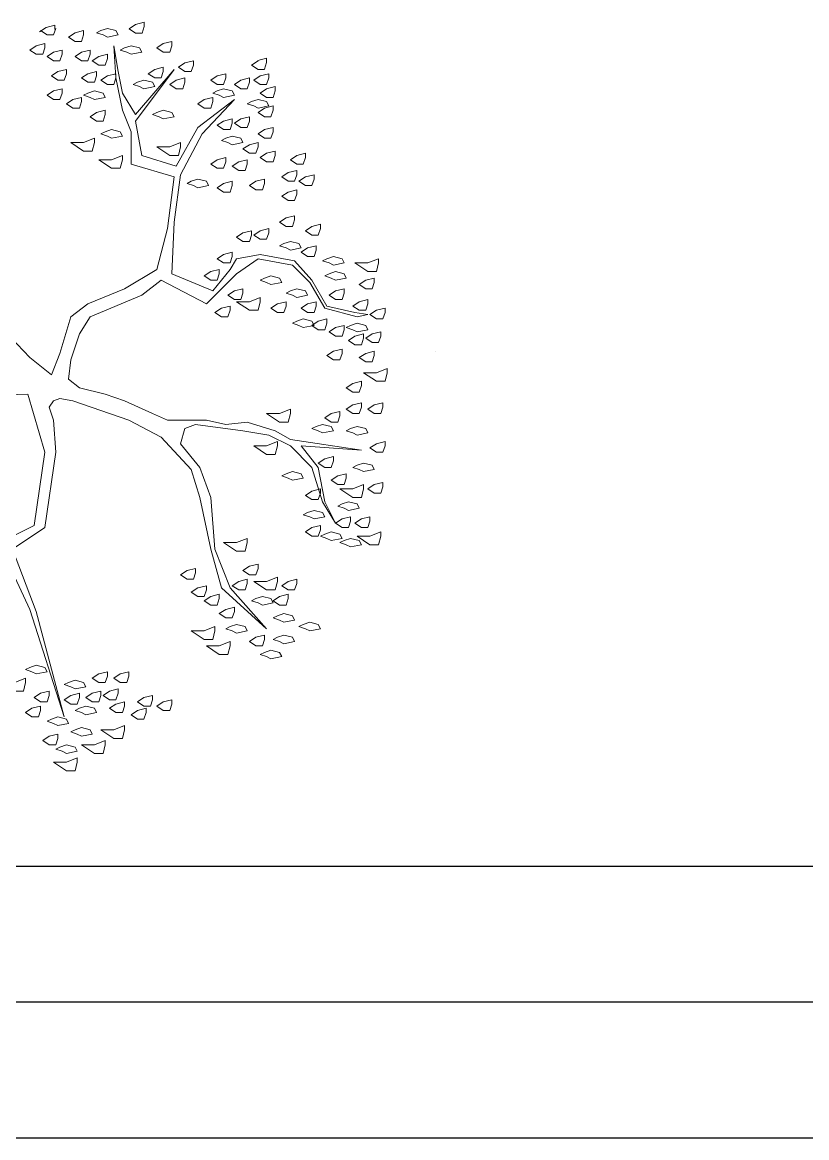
# Model space of a CAD drawing. Header units: millimetres. Extents: x 2181.6 to 2189.8, y 2002.5 to 2012.7.
# Drawn here: x 2182.796 to 2183.229, y 2004.768 to 2005.384 of the extents above; entities that cross this region are included whole.
import ezdxf

# ---------------------------------------------------------------- set-up
doc = ezdxf.new("R2010")
doc.units = ezdxf.units.MM
doc.layers.add('janelas', color=253, linetype='Continuous')
doc.layers.add('moveis', color=6, linetype='Continuous')
doc.layers.add('Vegetação', color=84, linetype='Continuous', lineweight=15)

# ---------------------------------------------------------------- blocks, each defined once
blk = doc.blocks.new('vegetal')
blk.add_line((2183.10115, 2005.313), (2183.10115, 2005.313))
at = {"layer": 'Vegetação'}
for p, q in [((2182.93589, 2005.49363), (2182.94064, 2005.49482)), ((2182.94064, 2005.49482), (2182.94064, 2005.49244)), ((2182.88298, 2005.48965), (2182.88655, 2005.49203)), ((2182.88707, 2005.48783), (2182.88351, 2005.49021)), ((2182.88655, 2005.49203), (2182.8913, 2005.49321)), ((2182.89182, 2005.4914), (2182.89063, 2005.48783)), ((2182.8913, 2005.49321), (2182.8913, 2005.49084)), ((2182.89895, 2005.48665), (2182.90251, 2005.48902)), ((2182.90251, 2005.48902), (2182.90726, 2005.49021)), ((2182.90726, 2005.49021), (2182.90726, 2005.48783)), ((2182.91677, 2005.49021), (2182.91439, 2005.48902)), ((2182.91439, 2005.48902), (2182.91795, 2005.48783)), ((2182.92033, 2005.49142), (2182.91676, 2005.49023)), ((2182.92508, 2005.49023), (2182.92033, 2005.49142)), ((2182.92627, 2005.48783), (2182.92508, 2005.49021)), ((2182.93233, 2005.49126), (2182.93589, 2005.49363)), ((2182.93589, 2005.48888), (2182.93233, 2005.49126)), ((2182.93945, 2005.48888), (2182.93589, 2005.48888)), ((2182.94064, 2005.49244), (2182.93945, 2005.48888)), ((2182.88113, 2005.4819), (2182.88588, 2005.48308)), ((2182.88588, 2005.48308), (2182.88588, 2005.48071)), ((2182.89063, 2005.48783), (2182.88707, 2005.48783)), ((2182.90251, 2005.48427), (2182.89895, 2005.48665)), ((2182.90608, 2005.48427), (2182.90251, 2005.48427)), ((2182.90726, 2005.48783), (2182.90608, 2005.48427)), ((2182.91795, 2005.48783), (2182.92033, 2005.48665)), ((2182.92033, 2005.48665), (2182.92627, 2005.48783)), ((2182.94765, 2005.48071), (2182.95121, 2005.48308)), ((2182.95121, 2005.48308), (2182.95597, 2005.48427)), ((2182.95597, 2005.48427), (2182.95597, 2005.4819)), ((2182.87757, 2005.47952), (2182.88113, 2005.4819)), ((2182.88113, 2005.47714), (2182.87757, 2005.47952)), ((2182.88469, 2005.47714), (2182.88113, 2005.47714)), ((2182.88588, 2005.48071), (2182.88469, 2005.47714)), ((2182.88707, 2005.47596), (2182.89063, 2005.47833)), ((2182.89063, 2005.47833), (2182.89538, 2005.47952)), ((2182.89538, 2005.47714), (2182.8942, 2005.47358)), ((2182.89538, 2005.47952), (2182.89538, 2005.47714)), ((2182.90251, 2005.47596), (2182.90608, 2005.47833)), ((2182.90608, 2005.47833), (2182.91083, 2005.47952)), ((2182.91083, 2005.47714), (2182.90964, 2005.47358)), ((2182.91083, 2005.47952), (2182.91083, 2005.47714)), ((2182.91558, 2005.47596), (2182.92033, 2005.47714)), ((2182.92033, 2005.47714), (2182.92033, 2005.47477)), ((2182.92389, 2005.4819), (2182.92508, 2005.46408)), ((2182.92627, 2005.46764), (2182.92389, 2005.4819)), ((2182.92983, 2005.48071), (2182.92746, 2005.47952)), ((2182.92746, 2005.47952), (2182.93102, 2005.47833)), ((2182.9334, 2005.4819), (2182.92983, 2005.48071)), ((2182.93102, 2005.47833), (2182.9334, 2005.47714)), ((2182.93815, 2005.48071), (2182.9334, 2005.4819)), ((2182.9334, 2005.47714), (2182.93934, 2005.47833)), ((2182.93934, 2005.47833), (2182.93815, 2005.48071)), ((2182.95121, 2005.47833), (2182.94765, 2005.48071)), ((2182.95478, 2005.47833), (2182.95121, 2005.47833)), ((2182.95597, 2005.4819), (2182.95478, 2005.47833)), ((2182.89063, 2005.47358), (2182.88707, 2005.47596)), ((2182.8942, 2005.47358), (2182.89063, 2005.47358)), ((2182.90608, 2005.47358), (2182.90251, 2005.47596)), ((2182.90964, 2005.47358), (2182.90608, 2005.47358)), ((2182.91201, 2005.47358), (2182.91558, 2005.47596)), ((2182.91558, 2005.4712), (2182.91201, 2005.47358)), ((2182.91914, 2005.4712), (2182.91558, 2005.4712)), ((2182.92033, 2005.47477), (2182.91914, 2005.4712)), ((2182.94646, 2005.46883), (2182.95121, 2005.47002)), ((2182.95121, 2005.47002), (2182.95121, 2005.46764)), ((2182.95953, 2005.47002), (2182.96309, 2005.47239)), ((2182.96309, 2005.46764), (2182.95953, 2005.47002)), ((2182.96309, 2005.47239), (2182.96784, 2005.47358)), ((2182.96784, 2005.4712), (2182.96666, 2005.46764)), ((2182.96784, 2005.47358), (2182.96784, 2005.4712)), ((2182.99992, 2005.4712), (2183.00348, 2005.47358)), ((2183.00348, 2005.46883), (2182.99992, 2005.4712)), ((2183.00345, 2005.47377), (2183.0082, 2005.47496)), ((2183.0082, 2005.47259), (2183.00701, 2005.46902)), ((2183.0082, 2005.47496), (2183.0082, 2005.47259)), ((2182.88944, 2005.46527), (2182.89301, 2005.46764)), ((2182.89301, 2005.46289), (2182.88944, 2005.46527)), ((2182.89301, 2005.46764), (2182.89776, 2005.46883)), ((2182.89776, 2005.46645), (2182.89657, 2005.46289)), ((2182.89776, 2005.46883), (2182.89776, 2005.46645)), ((2182.90608, 2005.46408), (2182.90964, 2005.46645)), ((2182.90964, 2005.4617), (2182.90608, 2005.46408)), ((2182.90964, 2005.46645), (2182.91439, 2005.46764)), ((2182.91439, 2005.46527), (2182.9132, 2005.4617)), ((2182.91439, 2005.46764), (2182.91439, 2005.46527)), ((2182.91677, 2005.46289), (2182.92033, 2005.46527)), ((2182.92033, 2005.46527), (2182.92508, 2005.46645)), ((2182.92508, 2005.46408), (2182.92389, 2005.46051)), ((2182.92508, 2005.46645), (2182.92508, 2005.46408)), ((2182.92508, 2005.46408), (2182.92864, 2005.44626)), ((2182.92864, 2005.45576), (2182.92627, 2005.46764)), ((2182.95715, 2005.46883), (2182.93577, 2005.44388)), ((2182.93577, 2005.44032), (2182.95715, 2005.46883)), ((2182.9429, 2005.46645), (2182.94646, 2005.46883)), ((2182.94646, 2005.46408), (2182.9429, 2005.46645)), ((2182.95003, 2005.46408), (2182.94646, 2005.46408)), ((2182.95121, 2005.46764), (2182.95003, 2005.46408)), ((2182.95834, 2005.46289), (2182.96309, 2005.46408)), ((2182.96666, 2005.46764), (2182.96309, 2005.46764)), ((2182.96309, 2005.46408), (2182.96309, 2005.4617)), ((2182.97735, 2005.46289), (2182.98091, 2005.46527)), ((2182.98091, 2005.46527), (2182.98566, 2005.46645)), ((2182.98566, 2005.46408), (2182.98447, 2005.46051)), ((2182.98566, 2005.46645), (2182.98566, 2005.46408)), ((2182.99398, 2005.46289), (2182.99873, 2005.46408)), ((2182.99873, 2005.46408), (2182.99873, 2005.4617)), ((2183.00111, 2005.46289), (2183.00467, 2005.46527)), ((2183.00704, 2005.46883), (2183.00348, 2005.46883)), ((2183.00467, 2005.46527), (2183.00942, 2005.46645)), ((2183.00942, 2005.46408), (2183.00823, 2005.46051)), ((2183.00942, 2005.46645), (2183.00942, 2005.46408)), ((2182.89063, 2005.45695), (2182.89538, 2005.45814)), ((2182.89657, 2005.46289), (2182.89301, 2005.46289)), ((2182.89538, 2005.45814), (2182.89538, 2005.45576)), ((2182.9132, 2005.4617), (2182.90964, 2005.4617)), ((2182.92033, 2005.46051), (2182.91677, 2005.46289)), ((2182.92389, 2005.46051), (2182.92033, 2005.46051)), ((2182.93696, 2005.4617), (2182.93458, 2005.46051)), ((2182.93458, 2005.46051), (2182.93815, 2005.45933)), ((2182.94052, 2005.46289), (2182.93696, 2005.4617)), ((2182.93815, 2005.45933), (2182.94052, 2005.45814)), ((2182.94527, 2005.4617), (2182.94052, 2005.46289)), ((2182.94052, 2005.45814), (2182.94646, 2005.45933)), ((2182.94646, 2005.45933), (2182.94527, 2005.4617)), ((2182.95478, 2005.46051), (2182.95834, 2005.46289)), ((2182.95834, 2005.45814), (2182.95478, 2005.46051)), ((2182.96191, 2005.45814), (2182.95834, 2005.45814)), ((2182.96309, 2005.4617), (2182.96191, 2005.45814)), ((2182.98091, 2005.46051), (2182.97735, 2005.46289)), ((2182.98447, 2005.46051), (2182.98091, 2005.46051)), ((2182.98447, 2005.45814), (2182.98091, 2005.45695)), ((2182.98923, 2005.45695), (2182.98447, 2005.45814)), ((2182.99041, 2005.46051), (2182.99398, 2005.46289)), ((2182.99398, 2005.45814), (2182.99041, 2005.46051)), ((2182.99754, 2005.45814), (2182.99398, 2005.45814)), ((2182.99873, 2005.4617), (2182.99754, 2005.45814)), ((2183.00467, 2005.46051), (2183.00111, 2005.46289)), ((2183.00823, 2005.46051), (2183.00467, 2005.46051)), ((2183.00467, 2005.45576), (2183.00823, 2005.45814)), ((2183.00823, 2005.45814), (2183.01298, 2005.45933)), ((2183.01298, 2005.45933), (2183.01298, 2005.45695)), ((2182.88707, 2005.45457), (2182.89063, 2005.45695)), ((2182.89063, 2005.4522), (2182.88707, 2005.45457)), ((2182.8942, 2005.4522), (2182.89063, 2005.4522)), ((2182.89538, 2005.45576), (2182.8942, 2005.4522)), ((2182.89776, 2005.44982), (2182.90132, 2005.4522)), ((2182.90132, 2005.4522), (2182.90608, 2005.45339)), ((2182.90608, 2005.45339), (2182.90608, 2005.45101)), ((2182.90964, 2005.45576), (2182.90726, 2005.45457)), ((2182.90726, 2005.45457), (2182.91083, 2005.45339)), ((2182.9132, 2005.45695), (2182.90964, 2005.45576)), ((2182.91083, 2005.45339), (2182.9132, 2005.4522)), ((2182.91795, 2005.45576), (2182.9132, 2005.45695)), ((2182.9132, 2005.4522), (2182.91914, 2005.45339)), ((2182.91914, 2005.45339), (2182.91795, 2005.45576)), ((2182.93577, 2005.44388), (2182.92864, 2005.45576)), ((2182.99041, 2005.4522), (2182.97022, 2005.43676)), ((2182.97022, 2005.44982), (2182.97378, 2005.4522)), ((2182.9726, 2005.43319), (2182.99041, 2005.4522)), ((2182.97378, 2005.4522), (2182.97854, 2005.45339)), ((2182.98091, 2005.45695), (2182.97854, 2005.45576)), ((2182.97854, 2005.45576), (2182.9821, 2005.45457)), ((2182.97854, 2005.45339), (2182.97854, 2005.45101)), ((2182.9821, 2005.45457), (2182.98447, 2005.45339)), ((2182.98447, 2005.45339), (2182.99041, 2005.45457)), ((2182.99041, 2005.45457), (2182.98923, 2005.45695)), ((2183.00348, 2005.4522), (2182.99992, 2005.45101)), ((2183.00823, 2005.45101), (2183.00348, 2005.4522)), ((2183.00823, 2005.45339), (2183.00467, 2005.45576)), ((2183.0118, 2005.45339), (2183.00823, 2005.45339)), ((2183.01298, 2005.45695), (2183.0118, 2005.45339)), ((2182.90132, 2005.44745), (2182.89776, 2005.44982)), ((2182.90489, 2005.44745), (2182.90132, 2005.44745)), ((2182.90608, 2005.45101), (2182.90489, 2005.44745)), ((2182.91439, 2005.44507), (2182.91914, 2005.44626)), ((2182.91914, 2005.44626), (2182.91914, 2005.44388)), ((2182.92864, 2005.44626), (2182.9334, 2005.43438)), ((2182.95121, 2005.44626), (2182.94765, 2005.44507)), ((2182.95597, 2005.44507), (2182.95121, 2005.44626)), ((2182.97378, 2005.44745), (2182.97022, 2005.44982)), ((2182.97735, 2005.44745), (2182.97378, 2005.44745)), ((2182.97854, 2005.45101), (2182.97735, 2005.44745)), ((2182.99992, 2005.45101), (2182.99754, 2005.44982)), ((2182.99754, 2005.44982), (2183.00111, 2005.44864)), ((2183.00111, 2005.44864), (2183.00348, 2005.44745)), ((2183.00348, 2005.44745), (2183.00942, 2005.44864)), ((2183.00348, 2005.44507), (2183.00704, 2005.44745)), ((2183.00704, 2005.44745), (2183.0118, 2005.44864)), ((2183.00942, 2005.44864), (2183.00823, 2005.45101)), ((2183.0118, 2005.44626), (2183.01061, 2005.4427)), ((2183.0118, 2005.44864), (2183.0118, 2005.44626)), ((2182.91083, 2005.4427), (2182.91439, 2005.44507)), ((2182.91439, 2005.44032), (2182.91083, 2005.4427)), ((2182.91795, 2005.44032), (2182.91439, 2005.44032)), ((2182.91914, 2005.44388), (2182.91795, 2005.44032)), ((2182.93934, 2005.42131), (2182.93577, 2005.44032)), ((2182.94765, 2005.44507), (2182.94527, 2005.44388)), ((2182.94527, 2005.44388), (2182.94884, 2005.4427)), ((2182.94884, 2005.4427), (2182.95121, 2005.44151)), ((2182.95121, 2005.44151), (2182.95715, 2005.4427)), ((2182.95715, 2005.4427), (2182.95597, 2005.44507)), ((2182.98091, 2005.43794), (2182.98447, 2005.44032)), ((2182.98447, 2005.44032), (2182.98923, 2005.44151)), ((2182.98923, 2005.44151), (2182.98923, 2005.43913)), ((2182.99041, 2005.43913), (2182.99398, 2005.44151)), ((2182.99398, 2005.44151), (2182.99873, 2005.4427)), ((2182.99873, 2005.44032), (2182.99754, 2005.43676)), ((2182.99873, 2005.4427), (2182.99873, 2005.44032)), ((2183.00704, 2005.4427), (2183.00348, 2005.44507)), ((2183.01061, 2005.4427), (2183.00704, 2005.4427)), ((2182.91914, 2005.43438), (2182.91677, 2005.43319)), ((2182.91677, 2005.43319), (2182.92033, 2005.43201)), ((2182.92271, 2005.43557), (2182.91914, 2005.43438)), ((2182.92746, 2005.43438), (2182.92271, 2005.43557)), ((2182.92864, 2005.43201), (2182.92746, 2005.43438)), ((2182.9334, 2005.43438), (2182.9334, 2005.41656)), ((2182.97022, 2005.43676), (2182.95834, 2005.41538)), ((2182.96072, 2005.41062), (2182.9726, 2005.43319)), ((2182.98447, 2005.43557), (2182.98091, 2005.43794)), ((2182.98804, 2005.43557), (2182.98447, 2005.43557)), ((2182.98923, 2005.43913), (2182.98804, 2005.43557)), ((2182.99398, 2005.43676), (2182.99041, 2005.43913)), ((2182.99754, 2005.43676), (2182.99398, 2005.43676)), ((2183.00348, 2005.43319), (2183.00704, 2005.43557)), ((2183.00704, 2005.43082), (2183.00348, 2005.43319)), ((2183.00704, 2005.43557), (2183.0118, 2005.43676)), ((2183.0118, 2005.43438), (2183.01061, 2005.43082)), ((2183.0118, 2005.43676), (2183.0118, 2005.43438)), ((2182.90014, 2005.42844), (2182.90726, 2005.42844)), ((2182.90726, 2005.42369), (2182.90014, 2005.42844)), ((2182.90726, 2005.42844), (2182.9132, 2005.43082)), ((2182.9132, 2005.42844), (2182.91201, 2005.42369)), ((2182.9132, 2005.43082), (2182.9132, 2005.42844)), ((2182.92033, 2005.43201), (2182.92271, 2005.43082)), ((2182.92271, 2005.43082), (2182.92864, 2005.43201)), ((2182.95478, 2005.42607), (2182.96072, 2005.42844)), ((2182.96072, 2005.42844), (2182.96072, 2005.42607)), ((2182.98566, 2005.43082), (2182.98329, 2005.42963)), ((2182.98329, 2005.42963), (2182.98685, 2005.42844)), ((2182.98923, 2005.43201), (2182.98566, 2005.43082)), ((2182.98685, 2005.42844), (2182.98923, 2005.42725)), ((2182.99398, 2005.43082), (2182.98923, 2005.43201)), ((2182.98923, 2005.42725), (2182.99517, 2005.42844)), ((2182.99517, 2005.42844), (2182.99398, 2005.43082)), ((2182.99517, 2005.42488), (2182.99873, 2005.42725)), ((2182.99873, 2005.42725), (2183.00348, 2005.42844)), ((2183.00348, 2005.42844), (2183.00348, 2005.42607)), ((2183.01061, 2005.43082), (2183.00704, 2005.43082)), ((2182.91201, 2005.42369), (2182.90726, 2005.42369)), ((2182.92271, 2005.41894), (2182.92864, 2005.42131)), ((2182.92864, 2005.42131), (2182.92864, 2005.41894)), ((2182.95834, 2005.41538), (2182.93934, 2005.42131)), ((2182.94765, 2005.42607), (2182.95478, 2005.42607)), ((2182.95478, 2005.42131), (2182.94765, 2005.42607)), ((2182.95953, 2005.42131), (2182.95478, 2005.42131)), ((2182.96072, 2005.42607), (2182.95953, 2005.42131)), ((2182.99873, 2005.4225), (2182.99517, 2005.42488)), ((2183.00229, 2005.4225), (2182.99873, 2005.4225)), ((2183.00348, 2005.42607), (2183.00229, 2005.4225)), ((2183.00467, 2005.42013), (2183.00823, 2005.4225)), ((2183.00823, 2005.4225), (2183.01298, 2005.42369)), ((2183.01298, 2005.42131), (2183.0118, 2005.41775)), ((2183.01298, 2005.42369), (2183.01298, 2005.42131)), ((2183.0213, 2005.41894), (2183.02486, 2005.42131)), ((2183.02486, 2005.42131), (2183.02961, 2005.4225)), ((2183.02961, 2005.4225), (2183.02961, 2005.42013)), ((2182.91558, 2005.41894), (2182.92271, 2005.41894)), ((2182.92271, 2005.41419), (2182.91558, 2005.41894)), ((2182.92864, 2005.41894), (2182.92746, 2005.41419)), ((2182.9334, 2005.41656), (2182.95715, 2005.40944)), ((2182.97735, 2005.41656), (2182.98091, 2005.41894)), ((2182.98091, 2005.41419), (2182.97735, 2005.41656)), ((2182.98091, 2005.41894), (2182.98566, 2005.42013)), ((2182.98566, 2005.41775), (2182.98447, 2005.41419)), ((2182.98566, 2005.42013), (2182.98566, 2005.41775)), ((2182.98923, 2005.41538), (2182.99279, 2005.41775)), ((2182.99279, 2005.413), (2182.98923, 2005.41538)), ((2182.99279, 2005.41775), (2182.99754, 2005.41894)), ((2182.99754, 2005.41656), (2182.99635, 2005.413)), ((2182.99754, 2005.41894), (2182.99754, 2005.41656)), ((2183.00823, 2005.41775), (2183.00467, 2005.42013)), ((2183.0118, 2005.41775), (2183.00823, 2005.41775)), ((2183.02486, 2005.41656), (2183.0213, 2005.41894)), ((2183.02843, 2005.41656), (2183.02486, 2005.41656)), ((2183.02961, 2005.42013), (2183.02843, 2005.41656)), ((2182.92746, 2005.41419), (2182.92271, 2005.41419)), ((2182.95715, 2005.40944), (2182.95359, 2005.38093)), ((2182.95715, 2005.38449), (2182.96072, 2005.41062)), ((2182.98447, 2005.41419), (2182.98091, 2005.41419)), ((2182.99635, 2005.413), (2182.99279, 2005.413)), ((2183.01655, 2005.40944), (2183.02011, 2005.41181)), ((2183.02011, 2005.40706), (2183.01655, 2005.40944)), ((2183.02011, 2005.41181), (2183.02486, 2005.413)), ((2183.02486, 2005.41062), (2183.02367, 2005.40706)), ((2183.02486, 2005.413), (2183.02486, 2005.41062)), ((2183.02605, 2005.40706), (2183.02961, 2005.40944)), ((2183.02961, 2005.40944), (2183.03437, 2005.41062)), ((2183.03437, 2005.41062), (2183.03437, 2005.40825)), ((2182.96666, 2005.40706), (2182.96428, 2005.40587)), ((2182.96428, 2005.40587), (2182.96784, 2005.40468)), ((2182.97022, 2005.40825), (2182.96666, 2005.40706)), ((2182.96784, 2005.40468), (2182.97022, 2005.4035)), ((2182.97497, 2005.40706), (2182.97022, 2005.40825)), ((2182.97022, 2005.4035), (2182.97616, 2005.40468)), ((2182.97616, 2005.40468), (2182.97497, 2005.40706)), ((2182.98091, 2005.4035), (2182.98447, 2005.40587)), ((2182.98447, 2005.40112), (2182.98091, 2005.4035)), ((2182.98447, 2005.40587), (2182.98923, 2005.40706)), ((2182.98923, 2005.40468), (2182.98804, 2005.40112)), ((2182.98923, 2005.40706), (2182.98923, 2005.40468)), ((2182.99873, 2005.40468), (2183.00229, 2005.40706)), ((2183.00229, 2005.40231), (2182.99873, 2005.40468)), ((2183.00229, 2005.40706), (2183.00704, 2005.40825)), ((2183.00586, 2005.40231), (2183.00229, 2005.40231)), ((2183.00704, 2005.40587), (2183.00586, 2005.40231)), ((2183.00704, 2005.40825), (2183.00704, 2005.40587)), ((2183.02367, 2005.40706), (2183.02011, 2005.40706)), ((2183.02011, 2005.40112), (2183.02486, 2005.40231)), ((2183.02486, 2005.40231), (2183.02486, 2005.39993)), ((2183.02961, 2005.40468), (2183.02605, 2005.40706)), ((2183.03318, 2005.40468), (2183.02961, 2005.40468)), ((2183.03437, 2005.40825), (2183.03318, 2005.40468)), ((2182.98804, 2005.40112), (2182.98447, 2005.40112)), ((2183.01655, 2005.39875), (2183.02011, 2005.40112)), ((2183.02011, 2005.39637), (2183.01655, 2005.39875)), ((2183.02367, 2005.39637), (2183.02011, 2005.39637)), ((2183.02486, 2005.39993), (2183.02367, 2005.39637)), ((2182.95597, 2005.35598), (2182.95715, 2005.38449)), ((2183.01536, 2005.38449), (2183.01892, 2005.38687)), ((2183.01892, 2005.38212), (2183.01536, 2005.38449)), ((2183.01892, 2005.38687), (2183.02367, 2005.38805)), ((2183.02367, 2005.38568), (2183.02249, 2005.38212)), ((2183.02367, 2005.38805), (2183.02367, 2005.38568)), ((2182.95359, 2005.38093), (2182.94765, 2005.35836)), ((2182.9916, 2005.37618), (2182.99517, 2005.37855)), ((2182.99517, 2005.37855), (2182.99992, 2005.37974)), ((2182.99992, 2005.37974), (2182.99992, 2005.37736)), ((2183.00111, 2005.37736), (2183.00467, 2005.37974)), ((2183.00467, 2005.37974), (2183.00942, 2005.38093)), ((2183.00942, 2005.37855), (2183.00823, 2005.37499)), ((2183.00942, 2005.38093), (2183.00942, 2005.37855)), ((2183.02249, 2005.38212), (2183.01892, 2005.38212)), ((2183.02961, 2005.37974), (2183.03318, 2005.38212)), ((2183.03318, 2005.37736), (2183.02961, 2005.37974)), ((2183.03318, 2005.38212), (2183.03793, 2005.3833)), ((2183.03793, 2005.38093), (2183.03674, 2005.37736)), ((2183.03793, 2005.3833), (2183.03793, 2005.38093)), ((2182.99517, 2005.3738), (2182.9916, 2005.37618)), ((2182.99873, 2005.3738), (2182.99517, 2005.3738)), ((2182.99992, 2005.37736), (2182.99873, 2005.3738)), ((2183.00467, 2005.37499), (2183.00111, 2005.37736)), ((2183.00823, 2005.37499), (2183.00467, 2005.37499)), ((2183.01774, 2005.37261), (2183.01536, 2005.37142)), ((2183.0213, 2005.3738), (2183.01774, 2005.37261)), ((2183.02605, 2005.37261), (2183.0213, 2005.3738)), ((2183.02724, 2005.37024), (2183.02605, 2005.37261)), ((2183.03674, 2005.37736), (2183.03318, 2005.37736)), ((2182.98091, 2005.3643), (2182.98447, 2005.36667)), ((2182.98447, 2005.36667), (2182.98923, 2005.36786)), ((2182.98923, 2005.36549), (2182.98804, 2005.36192)), ((2182.98923, 2005.36786), (2182.98923, 2005.36549)), ((2183.00467, 2005.36667), (2182.9916, 2005.3643)), ((2183.02367, 2005.36311), (2183.00467, 2005.36667)), ((2183.01536, 2005.37142), (2183.01892, 2005.37024)), ((2183.01892, 2005.37024), (2183.0213, 2005.36905)), ((2183.0213, 2005.36905), (2183.02724, 2005.37024)), ((2183.02724, 2005.36786), (2183.0308, 2005.37024)), ((2183.0308, 2005.36549), (2183.02724, 2005.36786)), ((2183.0308, 2005.37024), (2183.03555, 2005.37142)), ((2183.03437, 2005.36549), (2183.0308, 2005.36549)), ((2183.03555, 2005.36905), (2183.03437, 2005.36549)), ((2183.03555, 2005.37142), (2183.03555, 2005.36905)), ((2183.04506, 2005.36549), (2183.04149, 2005.3643)), ((2183.04981, 2005.3643), (2183.04506, 2005.36549)), ((2182.98447, 2005.36192), (2182.98091, 2005.3643)), ((2182.98804, 2005.36192), (2182.98447, 2005.36192)), ((2182.9916, 2005.3643), (2182.98804, 2005.35836)), ((2182.9916, 2005.35598), (2183.00348, 2005.3643)), ((2183.00348, 2005.3643), (2183.02249, 2005.36073)), ((2183.02249, 2005.36073), (2183.03199, 2005.35123)), ((2183.03318, 2005.35242), (2183.02367, 2005.36311)), ((2183.04149, 2005.3643), (2183.03912, 2005.36311)), ((2183.03912, 2005.36311), (2183.04268, 2005.36192)), ((2183.04268, 2005.36192), (2183.04506, 2005.36073)), ((2183.04506, 2005.36073), (2183.051, 2005.36192)), ((2183.051, 2005.36192), (2183.04981, 2005.3643)), ((2183.05694, 2005.36192), (2183.06406, 2005.36192)), ((2183.06406, 2005.35717), (2183.05694, 2005.36192)), ((2183.06406, 2005.36192), (2183.07, 2005.3643)), ((2183.07, 2005.36192), (2183.06881, 2005.35717)), ((2183.07, 2005.3643), (2183.07, 2005.36192)), ((2182.94765, 2005.35836), (2182.92983, 2005.34767)), ((2182.97854, 2005.34648), (2182.95597, 2005.35598)), ((2182.97378, 2005.3548), (2182.97735, 2005.35717)), ((2182.97735, 2005.35242), (2182.97378, 2005.3548)), ((2182.97497, 2005.33935), (2182.9916, 2005.35598)), ((2182.97735, 2005.35717), (2182.9821, 2005.35836)), ((2182.98804, 2005.35836), (2182.97854, 2005.34648)), ((2182.9821, 2005.35598), (2182.98091, 2005.35242)), ((2182.9821, 2005.35836), (2182.9821, 2005.35598)), ((2183.00704, 2005.35361), (2183.00467, 2005.35242)), ((2183.01061, 2005.3548), (2183.00704, 2005.35361)), ((2183.01536, 2005.35361), (2183.01061, 2005.3548)), ((2183.01655, 2005.35123), (2183.01536, 2005.35361)), ((2183.04268, 2005.35598), (2183.0403, 2005.3548)), ((2183.0403, 2005.3548), (2183.04387, 2005.35361)), ((2183.04624, 2005.35717), (2183.04268, 2005.35598)), ((2183.04387, 2005.35361), (2183.04624, 2005.35242)), ((2183.051, 2005.35598), (2183.04624, 2005.35717)), ((2183.04624, 2005.35242), (2183.05218, 2005.35361)), ((2183.05218, 2005.35361), (2183.051, 2005.35598)), ((2183.06287, 2005.35242), (2183.06763, 2005.35361)), ((2183.06881, 2005.35717), (2183.06406, 2005.35717)), ((2183.06763, 2005.35361), (2183.06763, 2005.35123)), ((2182.92983, 2005.34767), (2182.90964, 2005.33935)), ((2182.93934, 2005.3441), (2182.95003, 2005.35242)), ((2182.95003, 2005.35242), (2182.97497, 2005.33935)), ((2182.98091, 2005.35242), (2182.97735, 2005.35242)), ((2182.99041, 2005.34648), (2182.99517, 2005.34767)), ((2182.99517, 2005.34767), (2182.99517, 2005.34529)), ((2183.00467, 2005.35242), (2183.00823, 2005.35123)), ((2183.00823, 2005.35123), (2183.01061, 2005.35004)), ((2183.01061, 2005.35004), (2183.01655, 2005.35123)), ((2183.02486, 2005.34767), (2183.0213, 2005.34648)), ((2183.02961, 2005.34648), (2183.02486, 2005.34767)), ((2183.03199, 2005.35123), (2183.0403, 2005.33698)), ((2183.04149, 2005.33817), (2183.03318, 2005.35242)), ((2183.04624, 2005.34648), (2183.051, 2005.34767)), ((2183.051, 2005.34767), (2183.051, 2005.34529)), ((2183.05931, 2005.35004), (2183.06287, 2005.35242)), ((2183.06287, 2005.34767), (2183.05931, 2005.35004)), ((2183.06644, 2005.34767), (2183.06287, 2005.34767)), ((2183.06763, 2005.35123), (2183.06644, 2005.34767)), ((2182.91083, 2005.33223), (2182.93934, 2005.3441)), ((2182.98685, 2005.3441), (2182.99041, 2005.34648)), ((2182.99041, 2005.34173), (2182.98685, 2005.3441)), ((2182.99398, 2005.34173), (2182.99041, 2005.34173)), ((2182.99517, 2005.34529), (2182.99398, 2005.34173)), ((2182.99873, 2005.34054), (2183.00467, 2005.34292)), ((2183.00467, 2005.34292), (2183.00467, 2005.34054)), ((2183.0213, 2005.34648), (2183.01892, 2005.34529)), ((2183.01892, 2005.34529), (2183.02249, 2005.3441)), ((2183.02249, 2005.3441), (2183.02486, 2005.34292)), ((2183.02486, 2005.34292), (2183.0308, 2005.3441)), ((2183.0308, 2005.3441), (2183.02961, 2005.34648)), ((2183.04268, 2005.3441), (2183.04624, 2005.34648)), ((2183.04624, 2005.34173), (2183.04268, 2005.3441)), ((2183.04981, 2005.34173), (2183.04624, 2005.34173)), ((2183.051, 2005.34529), (2183.04981, 2005.34173)), ((2183.05931, 2005.34054), (2183.06406, 2005.34173)), ((2183.06406, 2005.34173), (2183.06406, 2005.33935)), ((2182.90964, 2005.33935), (2182.90014, 2005.33223)), ((2182.97972, 2005.3346), (2182.98329, 2005.33698)), ((2182.98329, 2005.33223), (2182.97972, 2005.3346)), ((2182.98329, 2005.33698), (2182.98804, 2005.33817)), ((2182.98804, 2005.33579), (2182.98685, 2005.33223)), ((2182.98804, 2005.33817), (2182.98804, 2005.33579)), ((2182.9916, 2005.34054), (2182.99873, 2005.34054)), ((2182.99873, 2005.33579), (2182.9916, 2005.34054)), ((2183.00348, 2005.33579), (2182.99873, 2005.33579)), ((2183.00467, 2005.34054), (2183.00348, 2005.33579)), ((2183.01061, 2005.33698), (2183.01417, 2005.33935)), ((2183.01417, 2005.3346), (2183.01061, 2005.33698)), ((2183.01417, 2005.33935), (2183.01892, 2005.34054)), ((2183.01774, 2005.3346), (2183.01417, 2005.3346)), ((2183.01892, 2005.33817), (2183.01774, 2005.3346)), ((2183.01892, 2005.34054), (2183.01892, 2005.33817)), ((2183.02724, 2005.33698), (2183.0308, 2005.33935)), ((2183.0308, 2005.3346), (2183.02724, 2005.33698)), ((2183.0308, 2005.33935), (2183.03555, 2005.34054)), ((2183.03437, 2005.3346), (2183.0308, 2005.3346)), ((2183.03555, 2005.33817), (2183.03437, 2005.3346)), ((2183.03555, 2005.34054), (2183.03555, 2005.33817)), ((2183.0403, 2005.33698), (2183.05812, 2005.33223)), ((2183.05694, 2005.3346), (2183.04149, 2005.33817)), ((2183.05575, 2005.33817), (2183.05931, 2005.34054)), ((2183.05931, 2005.33579), (2183.05575, 2005.33817)), ((2183.06406, 2005.33341), (2183.05694, 2005.3346)), ((2183.06287, 2005.33579), (2183.05931, 2005.33579)), ((2183.06406, 2005.33935), (2183.06287, 2005.33579)), ((2183.06525, 2005.33341), (2183.06881, 2005.33579)), ((2183.06881, 2005.33579), (2183.07357, 2005.33698)), ((2183.07357, 2005.3346), (2183.07238, 2005.33104)), ((2183.07357, 2005.33698), (2183.07357, 2005.3346)), ((2182.87757, 2005.30966), (2182.85618, 2005.33223)), ((2182.90014, 2005.33223), (2182.8942, 2005.31203)), ((2182.90489, 2005.32272), (2182.91083, 2005.33223)), ((2182.98685, 2005.33223), (2182.98329, 2005.33223)), ((2183.02486, 2005.32985), (2183.02249, 2005.32866)), ((2183.02249, 2005.32866), (2183.02605, 2005.32747)), ((2183.02843, 2005.33104), (2183.02486, 2005.32985)), ((2183.03318, 2005.32985), (2183.02843, 2005.33104)), ((2183.03437, 2005.32747), (2183.03318, 2005.32985)), ((2183.03318, 2005.32747), (2183.03674, 2005.32985)), ((2183.03674, 2005.32985), (2183.04149, 2005.33104)), ((2183.04149, 2005.32866), (2183.0403, 2005.3251)), ((2183.04149, 2005.33104), (2183.04149, 2005.32866)), ((2183.05812, 2005.32866), (2183.05456, 2005.32747)), ((2183.05812, 2005.33223), (2183.06406, 2005.33341)), ((2183.06287, 2005.32747), (2183.05812, 2005.32866)), ((2183.06881, 2005.33104), (2183.06525, 2005.33341)), ((2183.07238, 2005.33104), (2183.06881, 2005.33104)), ((2182.90014, 2005.30847), (2182.90489, 2005.32272)), ((2183.02605, 2005.32747), (2183.02843, 2005.32629)), ((2183.02843, 2005.32629), (2183.03437, 2005.32747)), ((2183.03674, 2005.3251), (2183.03318, 2005.32747)), ((2183.0403, 2005.3251), (2183.03674, 2005.3251)), ((2183.04268, 2005.32391), (2183.04624, 2005.32629)), ((2183.04624, 2005.32154), (2183.04268, 2005.32391)), ((2183.04624, 2005.32629), (2183.051, 2005.32747)), ((2183.051, 2005.3251), (2183.04981, 2005.32154)), ((2183.051, 2005.32747), (2183.051, 2005.3251)), ((2183.05456, 2005.32747), (2183.05218, 2005.32629)), ((2183.05218, 2005.32629), (2183.05575, 2005.3251)), ((2183.05575, 2005.3251), (2183.05812, 2005.32391)), ((2183.05694, 2005.32154), (2183.06169, 2005.32272)), ((2183.05812, 2005.32391), (2183.06406, 2005.3251)), ((2183.06169, 2005.32272), (2183.06169, 2005.32035)), ((2183.06406, 2005.3251), (2183.06287, 2005.32747)), ((2183.06287, 2005.32035), (2183.06644, 2005.32272)), ((2183.06644, 2005.32272), (2183.07119, 2005.32391)), ((2183.07119, 2005.32391), (2183.07119, 2005.32154)), ((2183.04981, 2005.32154), (2183.04624, 2005.32154)), ((2183.05337, 2005.31916), (2183.05694, 2005.32154)), ((2183.05694, 2005.31678), (2183.05337, 2005.31916)), ((2183.0605, 2005.31678), (2183.05694, 2005.31678)), ((2183.06169, 2005.32035), (2183.0605, 2005.31678)), ((2183.06644, 2005.31797), (2183.06287, 2005.32035)), ((2183.07, 2005.31797), (2183.06644, 2005.31797)), ((2183.07119, 2005.32154), (2183.07, 2005.31797)), ((2182.8942, 2005.31203), (2182.88944, 2005.30015)), ((2183.04149, 2005.31084), (2183.04506, 2005.31322)), ((2183.04506, 2005.30847), (2183.04149, 2005.31084)), ((2183.04506, 2005.31322), (2183.04981, 2005.31441)), ((2183.04981, 2005.31203), (2183.04862, 2005.30847)), ((2183.04981, 2005.31441), (2183.04981, 2005.31203)), ((2183.05931, 2005.30966), (2183.06287, 2005.31203)), ((2183.06287, 2005.31203), (2183.06763, 2005.31322)), ((2183.06763, 2005.31084), (2183.06644, 2005.30728)), ((2183.06763, 2005.31322), (2183.06763, 2005.31084)), ((2182.88944, 2005.30015), (2182.87757, 2005.30966)), ((2182.89895, 2005.29778), (2182.90014, 2005.30847)), ((2183.04862, 2005.30847), (2183.04506, 2005.30847)), ((2183.06287, 2005.30728), (2183.05931, 2005.30966)), ((2183.06644, 2005.30728), (2183.06287, 2005.30728)), ((2182.90489, 2005.29303), (2182.89895, 2005.29778)), ((2183.06169, 2005.30134), (2183.06881, 2005.30134)), ((2183.06881, 2005.29659), (2183.06169, 2005.30134)), ((2183.06881, 2005.30134), (2183.07475, 2005.30372)), ((2183.07475, 2005.30134), (2183.07357, 2005.29659)), ((2183.07475, 2005.30372), (2183.07475, 2005.30134)), ((2182.91914, 2005.28946), (2182.90489, 2005.29303)), ((2183.05218, 2005.29303), (2183.05575, 2005.2954)), ((2183.05575, 2005.29065), (2183.05218, 2005.29303)), ((2183.05575, 2005.2954), (2183.0605, 2005.29659)), ((2183.0605, 2005.29421), (2183.05931, 2005.29065)), ((2183.0605, 2005.29659), (2183.0605, 2005.29421)), ((2183.07357, 2005.29659), (2183.06881, 2005.29659)), ((2182.84074, 2005.28828), (2182.87638, 2005.28946)), ((2182.87638, 2005.28946), (2182.88588, 2005.25739)), ((2182.88826, 2005.28234), (2182.89063, 2005.2859)), ((2182.89063, 2005.2859), (2182.8942, 2005.28709)), ((2182.8942, 2005.28709), (2182.90132, 2005.2859)), ((2182.90132, 2005.2859), (2182.93221, 2005.27521)), ((2182.92983, 2005.2859), (2182.91914, 2005.28946)), ((2182.94527, 2005.27877), (2182.92983, 2005.2859)), ((2183.05931, 2005.29065), (2183.05575, 2005.29065)), ((2182.89063, 2005.27521), (2182.88826, 2005.28234)), ((2183.01536, 2005.27877), (2183.0213, 2005.28115)), ((2183.0213, 2005.28115), (2183.0213, 2005.27877)), ((2183.04387, 2005.27877), (2183.04862, 2005.27996)), ((2183.04862, 2005.27996), (2183.04862, 2005.27758)), ((2183.05218, 2005.28115), (2183.05575, 2005.28352)), ((2183.05575, 2005.27877), (2183.05218, 2005.28115)), ((2183.05575, 2005.28352), (2183.0605, 2005.28471)), ((2183.0605, 2005.28234), (2183.05931, 2005.27877)), ((2183.0605, 2005.28471), (2183.0605, 2005.28234)), ((2183.06406, 2005.28115), (2183.06763, 2005.28352)), ((2183.06763, 2005.27877), (2183.06406, 2005.28115)), ((2183.06763, 2005.28352), (2183.07238, 2005.28471)), ((2183.07238, 2005.28234), (2183.07119, 2005.27877)), ((2183.07238, 2005.28471), (2183.07238, 2005.28234)), ((2182.89182, 2005.25739), (2182.89063, 2005.27521)), ((2182.93221, 2005.27521), (2182.95003, 2005.26571)), ((2182.95359, 2005.27521), (2182.94527, 2005.27877)), ((2182.96309, 2005.27521), (2182.95359, 2005.27521)), ((2182.97497, 2005.27521), (2182.96309, 2005.27521)), ((2182.98566, 2005.27283), (2182.97497, 2005.27521)), ((2182.99754, 2005.27402), (2182.98566, 2005.27283)), ((2183.01298, 2005.26927), (2182.99754, 2005.27402)), ((2183.00823, 2005.27877), (2183.01536, 2005.27877)), ((2183.01536, 2005.27402), (2183.00823, 2005.27877)), ((2183.02011, 2005.27402), (2183.01536, 2005.27402)), ((2183.0213, 2005.27877), (2183.02011, 2005.27402)), ((2183.0403, 2005.2764), (2183.04387, 2005.27877)), ((2183.04387, 2005.27402), (2183.0403, 2005.2764)), ((2183.04743, 2005.27402), (2183.04387, 2005.27402)), ((2183.04862, 2005.27758), (2183.04743, 2005.27402)), ((2183.05931, 2005.27877), (2183.05575, 2005.27877)), ((2183.07119, 2005.27877), (2183.06763, 2005.27877)), ((2182.96072, 2005.26214), (2182.96309, 2005.27046)), ((2182.96309, 2005.27046), (2182.96903, 2005.27283)), ((2182.96903, 2005.27283), (2182.99517, 2005.26927)), ((2182.99517, 2005.26927), (2183.00942, 2005.26689)), ((2183.00942, 2005.26689), (2183.0213, 2005.26095)), ((2183.0213, 2005.26452), (2183.01298, 2005.26927)), ((2183.03555, 2005.27165), (2183.03318, 2005.27046)), ((2183.03318, 2005.27046), (2183.03674, 2005.26927)), ((2183.03912, 2005.27283), (2183.03555, 2005.27165)), ((2183.03674, 2005.26927), (2183.03912, 2005.26808)), ((2183.04387, 2005.27165), (2183.03912, 2005.27283)), ((2183.03912, 2005.26808), (2183.04506, 2005.26927)), ((2183.04506, 2005.26927), (2183.04387, 2005.27165)), ((2183.05456, 2005.27046), (2183.05218, 2005.26927)), ((2183.05218, 2005.26927), (2183.05575, 2005.26808)), ((2183.05812, 2005.27165), (2183.05456, 2005.27046)), ((2183.05575, 2005.26808), (2183.05812, 2005.26689)), ((2183.06287, 2005.27046), (2183.05812, 2005.27165)), ((2183.05812, 2005.26689), (2183.06406, 2005.26808)), ((2183.06406, 2005.26808), (2183.06287, 2005.27046)), ((2182.95003, 2005.26571), (2182.96666, 2005.24789)), ((2182.97141, 2005.24908), (2182.96072, 2005.26214)), ((2183.00823, 2005.2562), (2183.00111, 2005.26095)), ((2183.00111, 2005.26095), (2183.00823, 2005.26095)), ((2183.00823, 2005.26095), (2183.01417, 2005.26333)), ((2183.01417, 2005.26095), (2183.01298, 2005.2562)), ((2183.01417, 2005.26333), (2183.01417, 2005.26095)), ((2183.0605, 2005.25858), (2183.0213, 2005.26452)), ((2183.0213, 2005.26095), (2183.03318, 2005.24908)), ((2183.02724, 2005.26095), (2183.0605, 2005.25858)), ((2183.03674, 2005.24908), (2183.02724, 2005.26095)), ((2183.06525, 2005.25977), (2183.06881, 2005.26214)), ((2183.06881, 2005.26214), (2183.07357, 2005.26333)), ((2183.07357, 2005.26095), (2183.07238, 2005.25739)), ((2183.07357, 2005.26333), (2183.07357, 2005.26095)), ((2182.88588, 2005.25739), (2182.87994, 2005.217)), ((2182.88588, 2005.21582), (2182.89182, 2005.25739)), ((2183.01298, 2005.2562), (2183.00823, 2005.2562)), ((2183.0403, 2005.25383), (2183.04506, 2005.25502)), ((2183.04506, 2005.25502), (2183.04506, 2005.25264)), ((2183.06881, 2005.25739), (2183.06525, 2005.25977)), ((2183.07238, 2005.25739), (2183.06881, 2005.25739)), ((2182.97735, 2005.23245), (2182.97141, 2005.24908)), ((2183.03318, 2005.24908), (2183.03912, 2005.23007)), ((2183.03674, 2005.25145), (2183.0403, 2005.25383)), ((2183.0403, 2005.24908), (2183.03674, 2005.25145)), ((2183.0403, 2005.23007), (2183.03674, 2005.24908)), ((2183.04387, 2005.24908), (2183.0403, 2005.24908)), ((2183.04506, 2005.25264), (2183.04387, 2005.24908)), ((2183.05812, 2005.25026), (2183.05575, 2005.24908)), ((2183.05575, 2005.24908), (2183.05931, 2005.24789)), ((2183.06169, 2005.25145), (2183.05812, 2005.25026)), ((2183.06644, 2005.25026), (2183.06169, 2005.25145)), ((2183.06763, 2005.24789), (2183.06644, 2005.25026)), ((2182.96666, 2005.24789), (2182.97141, 2005.23245)), ((2183.01892, 2005.24551), (2183.01655, 2005.24432)), ((2183.01655, 2005.24432), (2183.02011, 2005.24314)), ((2183.02249, 2005.2467), (2183.01892, 2005.24551)), ((2183.02011, 2005.24314), (2183.02249, 2005.24195)), ((2183.02724, 2005.24551), (2183.02249, 2005.2467)), ((2183.02249, 2005.24195), (2183.02843, 2005.24314)), ((2183.02843, 2005.24314), (2183.02724, 2005.24551)), ((2183.04387, 2005.24195), (2183.04743, 2005.24432)), ((2183.04743, 2005.24432), (2183.05218, 2005.24551)), ((2183.05218, 2005.24314), (2183.051, 2005.23957)), ((2183.05218, 2005.24551), (2183.05218, 2005.24314)), ((2183.05931, 2005.24789), (2183.06169, 2005.2467)), ((2183.06169, 2005.2467), (2183.06763, 2005.24789)), ((2183.02961, 2005.23363), (2183.03318, 2005.23601)), ((2183.03318, 2005.23601), (2183.03793, 2005.2372)), ((2183.03793, 2005.2372), (2183.03793, 2005.23482)), ((2183.04743, 2005.23957), (2183.04387, 2005.24195)), ((2183.051, 2005.23957), (2183.04743, 2005.23957)), ((2183.04862, 2005.2372), (2183.05575, 2005.2372)), ((2183.05575, 2005.23245), (2183.04862, 2005.2372)), ((2183.05575, 2005.2372), (2183.06169, 2005.23957)), ((2183.06169, 2005.2372), (2183.0605, 2005.23245)), ((2183.06169, 2005.23957), (2183.06169, 2005.2372)), ((2183.06406, 2005.2372), (2183.06763, 2005.23957)), ((2183.06763, 2005.23482), (2183.06406, 2005.2372)), ((2183.06763, 2005.23957), (2183.07238, 2005.24076)), ((2183.07238, 2005.23839), (2183.07119, 2005.23482)), ((2183.07238, 2005.24076), (2183.07238, 2005.23839)), ((2182.97141, 2005.23245), (2182.97735, 2005.20394)), ((2182.97972, 2005.20394), (2182.97735, 2005.23245)), ((2183.03318, 2005.23126), (2183.02961, 2005.23363)), ((2183.03674, 2005.23126), (2183.03318, 2005.23126)), ((2183.03793, 2005.23482), (2183.03674, 2005.23126)), ((2183.03912, 2005.23007), (2183.04624, 2005.21819)), ((2183.04624, 2005.21819), (2183.0403, 2005.23007)), ((2183.05337, 2005.23007), (2183.04981, 2005.22888)), ((2183.05812, 2005.22888), (2183.05337, 2005.23007)), ((2183.0605, 2005.23245), (2183.05575, 2005.23245)), ((2183.07119, 2005.23482), (2183.06763, 2005.23482)), ((2183.0308, 2005.22413), (2183.02843, 2005.22294)), ((2183.03437, 2005.22532), (2183.0308, 2005.22413)), ((2183.03912, 2005.22413), (2183.03437, 2005.22532)), ((2183.0403, 2005.22176), (2183.03912, 2005.22413)), ((2183.04981, 2005.22888), (2183.04743, 2005.22769)), ((2183.04743, 2005.22769), (2183.051, 2005.22651)), ((2183.051, 2005.22651), (2183.05337, 2005.22532)), ((2183.05337, 2005.22532), (2183.05931, 2005.22651)), ((2183.05931, 2005.22651), (2183.05812, 2005.22888)), ((2183.02843, 2005.22294), (2183.03199, 2005.22176)), ((2183.03199, 2005.22176), (2183.03437, 2005.22057)), ((2183.03437, 2005.22057), (2183.0403, 2005.22176)), ((2183.04624, 2005.21819), (2183.04981, 2005.22057)), ((2183.04981, 2005.21582), (2183.04624, 2005.21819)), ((2183.04981, 2005.22057), (2183.05456, 2005.22176)), ((2183.05456, 2005.21938), (2183.05337, 2005.21582)), ((2183.05456, 2005.22176), (2183.05456, 2005.21938)), ((2183.05694, 2005.21819), (2183.0605, 2005.22057)), ((2183.0605, 2005.21582), (2183.05694, 2005.21819)), ((2183.0605, 2005.22057), (2183.06525, 2005.22176)), ((2183.06525, 2005.21938), (2183.06406, 2005.21582)), ((2183.06525, 2005.22176), (2183.06525, 2005.21938)), ((2182.87994, 2005.217), (2182.86094, 2005.2075)), ((2182.86806, 2005.20394), (2182.88588, 2005.21582)), ((2183.02961, 2005.21344), (2183.03318, 2005.21582)), ((2183.03318, 2005.21106), (2183.02961, 2005.21344)), ((2183.03318, 2005.21582), (2183.03793, 2005.217)), ((2183.03793, 2005.21463), (2183.03674, 2005.21106)), ((2183.03793, 2005.217), (2183.03793, 2005.21463)), ((2183.0403, 2005.21225), (2183.03793, 2005.21106)), ((2183.04387, 2005.21344), (2183.0403, 2005.21225)), ((2183.04862, 2005.21225), (2183.04387, 2005.21344)), ((2183.04981, 2005.20988), (2183.04862, 2005.21225)), ((2183.05337, 2005.21582), (2183.04981, 2005.21582)), ((2183.06406, 2005.21582), (2183.0605, 2005.21582)), ((2183.06525, 2005.21106), (2183.07119, 2005.21344)), ((2183.07119, 2005.21344), (2183.07119, 2005.21106)), ((2182.98447, 2005.2075), (2182.9916, 2005.2075)), ((2182.9916, 2005.20275), (2182.98447, 2005.2075)), ((2182.9916, 2005.2075), (2182.99754, 2005.20988)), ((2182.99754, 2005.2075), (2182.99635, 2005.20275)), ((2182.99754, 2005.20988), (2182.99754, 2005.2075)), ((2183.03674, 2005.21106), (2183.03318, 2005.21106)), ((2183.03793, 2005.21106), (2183.04149, 2005.20988)), ((2183.04149, 2005.20988), (2183.04387, 2005.20869)), ((2183.04387, 2005.20869), (2183.04981, 2005.20988)), ((2183.051, 2005.20869), (2183.04862, 2005.2075)), ((2183.04862, 2005.2075), (2183.05218, 2005.20631)), ((2183.05456, 2005.20988), (2183.051, 2005.20869)), ((2183.05218, 2005.20631), (2183.05456, 2005.20513)), ((2183.05931, 2005.20869), (2183.05456, 2005.20988)), ((2183.05456, 2005.20513), (2183.0605, 2005.20631)), ((2183.05812, 2005.21106), (2183.06525, 2005.21106)), ((2183.06525, 2005.20631), (2183.05812, 2005.21106)), ((2183.0605, 2005.20631), (2183.05931, 2005.20869)), ((2183.07, 2005.20631), (2183.06525, 2005.20631)), ((2183.07119, 2005.21106), (2183.07, 2005.20631)), ((2182.86212, 2005.20394), (2182.87757, 2005.17068)), ((2182.88113, 2005.16949), (2182.86806, 2005.20394)), ((2182.97735, 2005.20394), (2182.98329, 2005.18256)), ((2182.98804, 2005.18256), (2182.97972, 2005.20394)), ((2182.99635, 2005.20275), (2182.9916, 2005.20275)), ((2182.96428, 2005.19206), (2182.96903, 2005.19325)), ((2182.96903, 2005.19325), (2182.96903, 2005.19087)), ((2182.99517, 2005.19206), (2182.99873, 2005.19443)), ((2182.99873, 2005.19443), (2183.00348, 2005.19562)), ((2183.00348, 2005.19325), (2183.00229, 2005.18968)), ((2183.00348, 2005.19562), (2183.00348, 2005.19325)), ((2182.96072, 2005.18968), (2182.96428, 2005.19206)), ((2182.96428, 2005.18731), (2182.96072, 2005.18968)), ((2182.96784, 2005.18731), (2182.96428, 2005.18731)), ((2182.96903, 2005.19087), (2182.96784, 2005.18731)), ((2182.99279, 2005.18612), (2182.99754, 2005.18731)), ((2182.99873, 2005.18968), (2182.99517, 2005.19206)), ((2182.99754, 2005.18731), (2182.99754, 2005.18493)), ((2183.00229, 2005.18968), (2182.99873, 2005.18968)), ((2183.00823, 2005.18612), (2183.01417, 2005.1885)), ((2183.01417, 2005.1885), (2183.01417, 2005.18612)), ((2183.02011, 2005.18612), (2183.02486, 2005.18731)), ((2183.02486, 2005.18731), (2183.02486, 2005.18493)), ((2182.96666, 2005.18018), (2182.97022, 2005.18256)), ((2182.97022, 2005.18256), (2182.97497, 2005.18374)), ((2182.97497, 2005.18137), (2182.97378, 2005.17781)), ((2182.97497, 2005.18374), (2182.97497, 2005.18137)), ((2182.98329, 2005.18256), (2183.00823, 2005.15999)), ((2183.00823, 2005.15999), (2182.98804, 2005.18256)), ((2182.98923, 2005.18374), (2182.99279, 2005.18612)), ((2182.99279, 2005.18137), (2182.98923, 2005.18374)), ((2182.99635, 2005.18137), (2182.99279, 2005.18137)), ((2182.99754, 2005.18493), (2182.99635, 2005.18137)), ((2183.00823, 2005.18137), (2183.00111, 2005.18612)), ((2183.00111, 2005.18612), (2183.00823, 2005.18612)), ((2183.01298, 2005.18137), (2183.00823, 2005.18137)), ((2183.01417, 2005.18612), (2183.01298, 2005.18137)), ((2183.01655, 2005.18374), (2183.02011, 2005.18612)), ((2183.02011, 2005.18137), (2183.01655, 2005.18374)), ((2183.02367, 2005.18137), (2183.02011, 2005.18137)), ((2183.02486, 2005.18493), (2183.02367, 2005.18137)), ((2182.97022, 2005.17781), (2182.96666, 2005.18018)), ((2182.97378, 2005.17781), (2182.97022, 2005.17781)), ((2182.97378, 2005.17543), (2182.97735, 2005.17781)), ((2182.97735, 2005.17305), (2182.97378, 2005.17543)), ((2182.97735, 2005.17781), (2182.9821, 2005.17899)), ((2182.9821, 2005.17662), (2182.98091, 2005.17305)), ((2182.9821, 2005.17899), (2182.9821, 2005.17662)), ((2183.00229, 2005.17662), (2182.99992, 2005.17543)), ((2182.99992, 2005.17543), (2183.00348, 2005.17424)), ((2183.00586, 2005.17781), (2183.00229, 2005.17662)), ((2183.01061, 2005.17662), (2183.00586, 2005.17781)), ((2183.0118, 2005.17424), (2183.01061, 2005.17662)), ((2183.0118, 2005.17543), (2183.01536, 2005.17781)), ((2183.01536, 2005.17305), (2183.0118, 2005.17543)), ((2183.01536, 2005.17781), (2183.02011, 2005.17899)), ((2183.02011, 2005.17662), (2183.01892, 2005.17305)), ((2183.02011, 2005.17899), (2183.02011, 2005.17662)), ((2182.87757, 2005.17068), (2182.89657, 2005.11129)), ((2182.89657, 2005.11129), (2182.88113, 2005.16949)), ((2182.98091, 2005.17305), (2182.97735, 2005.17305)), ((2182.9821, 2005.1683), (2182.98566, 2005.17068)), ((2182.98566, 2005.16593), (2182.9821, 2005.1683)), ((2182.98566, 2005.17068), (2182.99041, 2005.17187)), ((2182.99041, 2005.16949), (2182.98923, 2005.16593)), ((2182.99041, 2005.17187), (2182.99041, 2005.16949)), ((2183.00348, 2005.17424), (2183.00586, 2005.17305)), ((2183.00586, 2005.17305), (2183.0118, 2005.17424)), ((2183.01774, 2005.1683), (2183.01417, 2005.16711)), ((2183.01892, 2005.17305), (2183.01536, 2005.17305)), ((2183.02249, 2005.16711), (2183.01774, 2005.1683)), ((2182.98923, 2005.16593), (2182.98566, 2005.16593)), ((2182.9916, 2005.16236), (2182.98804, 2005.16118)), ((2182.99635, 2005.16118), (2182.9916, 2005.16236)), ((2183.01417, 2005.16711), (2183.0118, 2005.16593)), ((2183.0118, 2005.16593), (2183.01536, 2005.16474)), ((2183.01536, 2005.16474), (2183.01774, 2005.16355)), ((2183.01774, 2005.16355), (2183.02367, 2005.16474)), ((2183.02367, 2005.16474), (2183.02249, 2005.16711)), ((2183.02843, 2005.16236), (2183.02605, 2005.16118)), ((2183.03199, 2005.16355), (2183.02843, 2005.16236)), ((2183.03674, 2005.16236), (2183.03199, 2005.16355)), ((2183.03793, 2005.15999), (2183.03674, 2005.16236)), ((2182.96666, 2005.1588), (2182.97378, 2005.1588)), ((2182.97378, 2005.15405), (2182.96666, 2005.1588)), ((2182.97378, 2005.1588), (2182.97972, 2005.16118)), ((2182.97972, 2005.1588), (2182.97854, 2005.15405)), ((2182.97972, 2005.16118), (2182.97972, 2005.1588)), ((2182.98804, 2005.16118), (2182.98566, 2005.15999)), ((2182.98566, 2005.15999), (2182.98923, 2005.1588)), ((2182.98923, 2005.1588), (2182.9916, 2005.15761)), ((2182.9916, 2005.15761), (2182.99754, 2005.1588)), ((2182.99754, 2005.1588), (2182.99635, 2005.16118)), ((2183.00229, 2005.15524), (2183.00704, 2005.15642)), ((2183.00704, 2005.15642), (2183.00704, 2005.15405)), ((2183.01774, 2005.15642), (2183.01417, 2005.15524)), ((2183.02249, 2005.15524), (2183.01774, 2005.15642)), ((2183.02605, 2005.16118), (2183.02961, 2005.15999)), ((2183.02961, 2005.15999), (2183.03199, 2005.1588)), ((2183.03199, 2005.1588), (2183.03793, 2005.15999)), ((2182.97854, 2005.15405), (2182.97378, 2005.15405)), ((2182.97497, 2005.15048), (2182.9821, 2005.15048)), ((2182.9821, 2005.14573), (2182.97497, 2005.15048)), ((2182.9821, 2005.15048), (2182.98804, 2005.15286)), ((2182.98804, 2005.15048), (2182.98685, 2005.14573)), ((2182.98804, 2005.15286), (2182.98804, 2005.15048)), ((2182.99873, 2005.15286), (2183.00229, 2005.15524)), ((2183.00229, 2005.15048), (2182.99873, 2005.15286)), ((2183.00586, 2005.15048), (2183.00229, 2005.15048)), ((2183.00704, 2005.15405), (2183.00586, 2005.15048)), ((2183.01417, 2005.15524), (2183.0118, 2005.15405)), ((2183.0118, 2005.15405), (2183.01536, 2005.15286)), ((2183.01536, 2005.15286), (2183.01774, 2005.15167)), ((2183.01774, 2005.15167), (2183.02367, 2005.15286)), ((2183.02367, 2005.15286), (2183.02249, 2005.15524)), ((2182.98685, 2005.14573), (2182.9821, 2005.14573)), ((2183.00704, 2005.14692), (2183.00467, 2005.14573)), ((2183.00467, 2005.14573), (2183.00823, 2005.14455)), ((2183.01061, 2005.14811), (2183.00704, 2005.14692)), ((2183.00823, 2005.14455), (2183.01061, 2005.14336)), ((2183.01536, 2005.14692), (2183.01061, 2005.14811)), ((2183.01061, 2005.14336), (2183.01655, 2005.14455)), ((2183.01655, 2005.14455), (2183.01536, 2005.14692)), ((2182.87757, 2005.13861), (2182.87519, 2005.13742)), ((2182.88113, 2005.13979), (2182.87757, 2005.13861)), ((2182.88588, 2005.13861), (2182.88113, 2005.13979)), ((2182.88707, 2005.13623), (2182.88588, 2005.13861)), ((2182.86925, 2005.13029), (2182.87519, 2005.13267)), ((2182.87519, 2005.13742), (2182.87875, 2005.13623)), ((2182.87519, 2005.13267), (2182.87519, 2005.13029)), ((2182.87875, 2005.13623), (2182.88113, 2005.13504)), ((2182.88113, 2005.13504), (2182.88707, 2005.13623)), ((2182.90251, 2005.13148), (2182.89895, 2005.13029)), ((2182.90726, 2005.13029), (2182.90251, 2005.13148)), ((2182.91201, 2005.13267), (2182.91558, 2005.13504)), ((2182.91558, 2005.13029), (2182.91201, 2005.13267)), ((2182.91558, 2005.13504), (2182.92033, 2005.13623)), ((2182.92033, 2005.13385), (2182.91914, 2005.13029)), ((2182.92033, 2005.13623), (2182.92033, 2005.13385)), ((2182.92389, 2005.13267), (2182.92746, 2005.13504)), ((2182.92746, 2005.13029), (2182.92389, 2005.13267)), ((2182.92746, 2005.13504), (2182.93221, 2005.13623)), ((2182.93221, 2005.13385), (2182.93102, 2005.13029)), ((2182.93221, 2005.13623), (2182.93221, 2005.13385)), ((2182.874, 2005.12554), (2182.86925, 2005.12554)), ((2182.87519, 2005.13029), (2182.874, 2005.12554)), ((2182.88351, 2005.12435), (2182.88826, 2005.12554)), ((2182.88826, 2005.12554), (2182.88826, 2005.12316)), ((2182.89895, 2005.13029), (2182.89657, 2005.1291)), ((2182.89657, 2005.1291), (2182.90014, 2005.12792)), ((2182.90014, 2005.12792), (2182.90251, 2005.12673)), ((2182.90251, 2005.12673), (2182.90845, 2005.12792)), ((2182.90845, 2005.12792), (2182.90726, 2005.13029)), ((2182.91201, 2005.12435), (2182.91677, 2005.12554)), ((2182.91914, 2005.13029), (2182.91558, 2005.13029)), ((2182.91677, 2005.12554), (2182.91677, 2005.12316)), ((2182.91795, 2005.12316), (2182.92152, 2005.12554)), ((2182.92152, 2005.12554), (2182.92627, 2005.12673)), ((2182.92627, 2005.12673), (2182.92627, 2005.12435)), ((2182.93102, 2005.13029), (2182.92746, 2005.13029)), ((2182.87994, 2005.12198), (2182.88351, 2005.12435)), ((2182.88351, 2005.1196), (2182.87994, 2005.12198)), ((2182.88707, 2005.1196), (2182.88351, 2005.1196)), ((2182.88826, 2005.12316), (2182.88707, 2005.1196)), ((2182.89657, 2005.12079), (2182.90014, 2005.12316)), ((2182.90014, 2005.11841), (2182.89657, 2005.12079)), ((2182.90014, 2005.12316), (2182.90489, 2005.12435)), ((2182.90489, 2005.12198), (2182.9037, 2005.11841)), ((2182.90489, 2005.12435), (2182.90489, 2005.12198)), ((2182.90845, 2005.12198), (2182.91201, 2005.12435)), ((2182.91201, 2005.1196), (2182.90845, 2005.12198)), ((2182.91558, 2005.1196), (2182.91201, 2005.1196)), ((2182.91677, 2005.12316), (2182.91558, 2005.1196)), ((2182.92152, 2005.12079), (2182.91795, 2005.12316)), ((2182.92508, 2005.12079), (2182.92152, 2005.12079)), ((2182.92627, 2005.12435), (2182.92508, 2005.12079)), ((2182.92508, 2005.11841), (2182.92983, 2005.1196)), ((2182.92983, 2005.1196), (2182.92983, 2005.11722)), ((2182.93696, 2005.1196), (2182.94052, 2005.12198)), ((2182.94052, 2005.11722), (2182.93696, 2005.1196)), ((2182.94052, 2005.12198), (2182.94527, 2005.12316)), ((2182.94527, 2005.12079), (2182.94409, 2005.11722)), ((2182.94527, 2005.12316), (2182.94527, 2005.12079)), ((2182.94765, 2005.11722), (2182.95121, 2005.1196)), ((2182.95121, 2005.1196), (2182.95597, 2005.12079)), ((2182.95597, 2005.12079), (2182.95597, 2005.11841)), ((2182.87519, 2005.11366), (2182.87875, 2005.11604)), ((2182.87875, 2005.11129), (2182.87519, 2005.11366)), ((2182.87875, 2005.11604), (2182.88351, 2005.11722)), ((2182.88351, 2005.11485), (2182.88232, 2005.11129)), ((2182.88351, 2005.11722), (2182.88351, 2005.11485)), ((2182.9037, 2005.11841), (2182.90014, 2005.11841)), ((2182.90489, 2005.11604), (2182.90251, 2005.11485)), ((2182.90251, 2005.11485), (2182.90608, 2005.11366)), ((2182.90845, 2005.11722), (2182.90489, 2005.11604)), ((2182.90608, 2005.11366), (2182.90845, 2005.11247)), ((2182.9132, 2005.11604), (2182.90845, 2005.11722)), ((2182.90845, 2005.11247), (2182.91439, 2005.11366)), ((2182.91439, 2005.11366), (2182.9132, 2005.11604)), ((2182.92152, 2005.11604), (2182.92508, 2005.11841)), ((2182.92508, 2005.11366), (2182.92152, 2005.11604)), ((2182.92864, 2005.11366), (2182.92508, 2005.11366)), ((2182.92983, 2005.11722), (2182.92864, 2005.11366)), ((2182.9334, 2005.11247), (2182.93696, 2005.11485)), ((2182.93696, 2005.11485), (2182.94171, 2005.11604)), ((2182.94409, 2005.11722), (2182.94052, 2005.11722)), ((2182.94171, 2005.11366), (2182.94052, 2005.1101)), ((2182.94171, 2005.11604), (2182.94171, 2005.11366)), ((2182.95121, 2005.11485), (2182.94765, 2005.11722)), ((2182.95478, 2005.11485), (2182.95121, 2005.11485)), ((2182.95597, 2005.11841), (2182.95478, 2005.11485)), ((2182.88232, 2005.11129), (2182.87875, 2005.11129)), ((2182.88944, 2005.1101), (2182.88707, 2005.10891)), ((2182.88707, 2005.10891), (2182.89063, 2005.10772)), ((2182.89301, 2005.11129), (2182.88944, 2005.1101)), ((2182.89063, 2005.10772), (2182.89301, 2005.10653)), ((2182.89776, 2005.1101), (2182.89301, 2005.11129)), ((2182.89301, 2005.10653), (2182.89895, 2005.10772)), ((2182.89895, 2005.10772), (2182.89776, 2005.1101)), ((2182.93696, 2005.1101), (2182.9334, 2005.11247)), ((2182.94052, 2005.1101), (2182.93696, 2005.1101)), ((2182.88469, 2005.09822), (2182.88826, 2005.10059)), ((2182.88826, 2005.10059), (2182.89301, 2005.10178)), ((2182.89301, 2005.10178), (2182.89301, 2005.09941)), ((2182.90251, 2005.10416), (2182.90014, 2005.10297)), ((2182.90014, 2005.10297), (2182.9037, 2005.10178)), ((2182.90608, 2005.10535), (2182.90251, 2005.10416)), ((2182.9037, 2005.10178), (2182.90608, 2005.10059)), ((2182.91083, 2005.10416), (2182.90608, 2005.10535)), ((2182.90608, 2005.10059), (2182.91201, 2005.10178)), ((2182.91201, 2005.10178), (2182.91083, 2005.10416)), ((2182.91677, 2005.10416), (2182.92389, 2005.10416)), ((2182.92389, 2005.09941), (2182.91677, 2005.10416)), ((2182.92389, 2005.10416), (2182.92983, 2005.10653)), ((2182.92983, 2005.10416), (2182.92864, 2005.09941)), ((2182.92983, 2005.10653), (2182.92983, 2005.10416)), ((2182.88826, 2005.09584), (2182.88469, 2005.09822)), ((2182.89182, 2005.09584), (2182.88826, 2005.09584)), ((2182.89301, 2005.09941), (2182.89182, 2005.09584)), ((2182.8942, 2005.09466), (2182.89182, 2005.09347)), ((2182.89776, 2005.09584), (2182.8942, 2005.09466)), ((2182.90251, 2005.09466), (2182.89776, 2005.09584)), ((2182.9037, 2005.09228), (2182.90251, 2005.09466)), ((2182.90608, 2005.09584), (2182.9132, 2005.09584)), ((2182.9132, 2005.09109), (2182.90608, 2005.09584)), ((2182.9132, 2005.09584), (2182.91914, 2005.09822)), ((2182.91914, 2005.09584), (2182.91795, 2005.09109)), ((2182.91914, 2005.09822), (2182.91914, 2005.09584)), ((2182.92864, 2005.09941), (2182.92389, 2005.09941)), ((2182.89182, 2005.09347), (2182.89538, 2005.09228)), ((2182.89538, 2005.09228), (2182.89776, 2005.09109)), ((2182.89776, 2005.09109), (2182.9037, 2005.09228)), ((2182.89776, 2005.08634), (2182.9037, 2005.08872)), ((2182.9037, 2005.08872), (2182.9037, 2005.08634)), ((2182.91795, 2005.09109), (2182.9132, 2005.09109)), ((2182.89063, 2005.08634), (2182.89776, 2005.08634)), ((2182.89776, 2005.08159), (2182.89063, 2005.08634)), ((2182.9037, 2005.08634), (2182.90251, 2005.08159)), ((2182.90251, 2005.08159), (2182.89776, 2005.08159))]:
    blk.add_line(p, q, dxfattribs=at)

msp = doc.modelspace()

# ---------------------------------------------------------------- linework, layer by layer
at = {"layer": 'janelas'}
for p, q in [((2182.70762, 2004.91807), (2184.05762, 2004.91807)), ((2182.70762, 2004.84307), (2184.05762, 2004.84307)), ((2182.70762, 2004.76807), (2184.05762, 2004.76807))]:
    msp.add_line(p, q, dxfattribs=at)

# ---------------------------------------------------------------- block references
at = {"layer": 'moveis'}
msp.add_blockref('vegetal', (-0.07766, -0.11087), dxfattribs=at)

doc.saveas('drawing.dxf')
